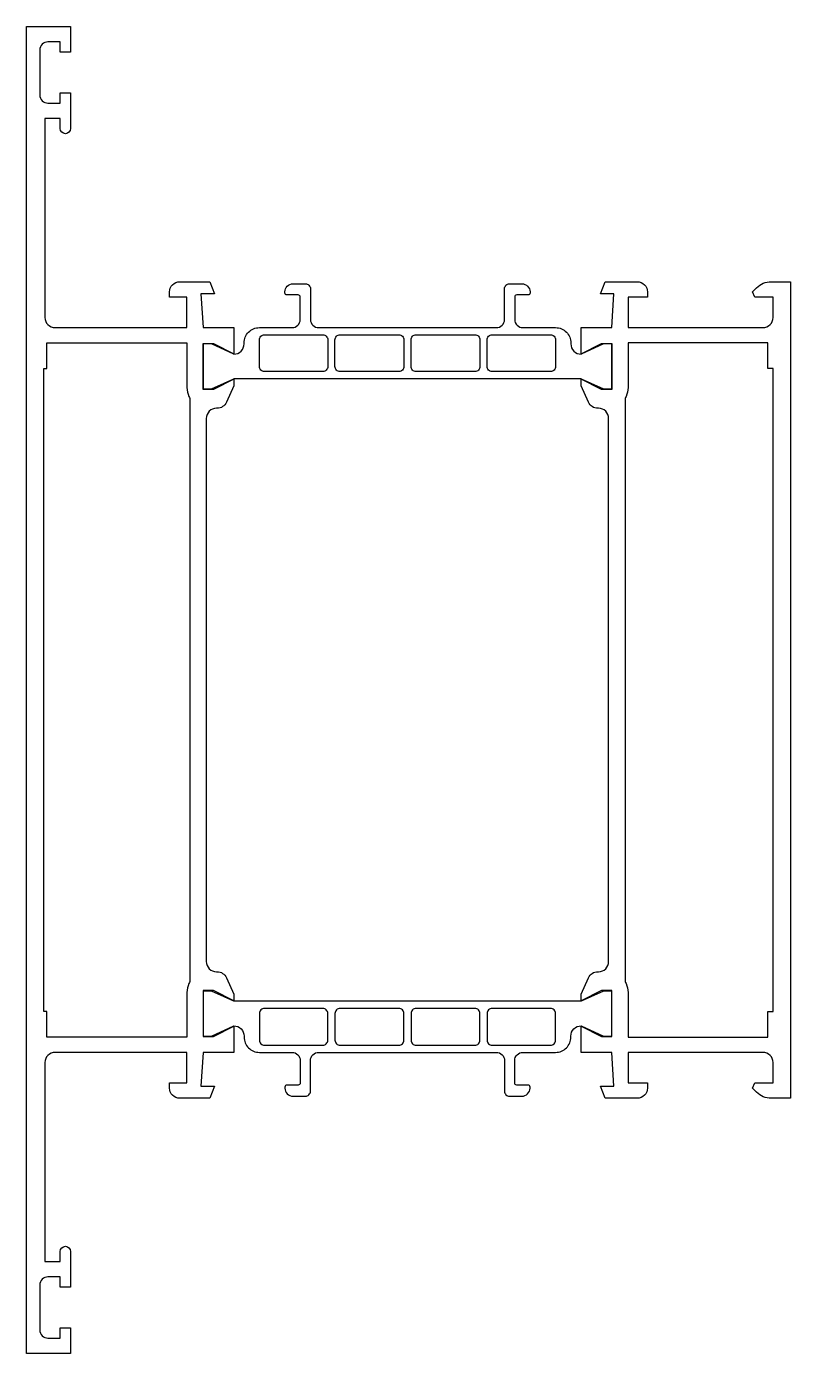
# Model space of a CAD drawing. Header units: millimetres. Extents: x 0 to 75, y -65 to 65.
import ezdxf

# ---------------------------------------------------------------- set-up
doc = ezdxf.new("R2010")
doc.units = ezdxf.units.MM

msp = doc.modelspace()

# ---------------------------------------------------------------- linework, layer by layer
for points in [[(20.5, 29.8), (19.77, 28.19, -0.294108), (18.86, 27.6), (18.8, 27.6, 0.414214), (17.8, 26.6), (17.8, -26.6, 0.414214), (18.8, -27.6), (18.86, -27.6, -0.294108), (19.77, -28.19), (20.5, -29.8), (20.5, -30.5), (18.3, -29.5), (17.5, -29.5), (17.5, -33.9), (18.3, -33.9), (20.5, -32.9), (20.5, -35.5), (17.5, -35.5), (17.28, -38.8), (18.59, -38.8), (18.15, -40), (15.2, -40, -0.414214), (14.2, -39), (14.2, -38.5), (15.9, -38.5), (15.9, -35.5), (3, -35.5, 0.414214), (2, -36.5), (2, -56), (3.5, -56), (3.5, -55, -1), (4.5, -55), (4.5, -58.5), (3.5, -58.5), (3.5, -57.5), (2.3, -57.5, 0.414214), (1.5, -58.3), (1.5, -62.7, 0.414214), (2.3, -63.5), (3.5, -63.5), (3.5, -62.5), (4.5, -62.5), (4.5, -65), (0.2, -65), (0.2, 65), (4.5, 65), (4.5, 62.5), (3.5, 62.5), (3.5, 63.5), (2.3, 63.5, 0.414214), (1.5, 62.7), (1.5, 58.3, 0.414214), (2.3, 57.5), (3.5, 57.5), (3.5, 58.5), (4.5, 58.5), (4.5, 55, -1), (3.5, 55), (3.5, 56), (2, 56), (2, 36.5, 0.414214), (3, 35.5), (15.9, 35.5), (15.9, 38.5), (14.2, 38.5), (14.2, 39, -0.414214), (15.2, 40), (18.15, 40), (18.59, 38.8), (17.28, 38.8), (17.5, 35.5), (20.5, 35.5), (20.5, 32.9), (18.3, 33.9), (17.5, 33.9), (17.5, 29.5), (18.3, 29.5), (20.5, 30.5), (20.5, 29.8)], [(54.5, 32.9), (54.5, 32.95), (56.5, 33.95), (57.5, 33.95), (57.5, 29.45), (56.5, 29.45), (54.5, 30.45), (54.5, 30.5), (20.5, 30.5), (20.5, 30.45), (18.5, 29.45), (17.5, 29.45), (17.5, 33.95), (18.5, 33.95), (20.5, 32.95), (20.5, 32.9, 0.414214), (21.5, 33.9), (21.5, 34, -0.414214), (23, 35.5), (26.2, 35.5, 0.414214), (27, 36.3), (27, 38.5, 0.414214), (26.8, 38.7), (25.7, 38.7, -0.414214), (25.5, 38.9), (25.5, 39, -0.414214), (26.3, 39.8), (27.5, 39.8, -0.414214), (28, 39.3), (28, 36.3, 0.414214), (28.8, 35.5), (46.2, 35.5, 0.414214), (47, 36.3), (47, 39.3, -0.414214), (47.5, 39.8), (48.7, 39.8, -0.414214), (49.5, 39), (49.5, 38.9, -0.414214), (49.3, 38.7), (48.2, 38.7, 0.414214), (48, 38.5), (48, 36.3, 0.414214), (48.8, 35.5), (52, 35.5, -0.414214), (53.5, 34), (53.5, 33.9, 0.414214), (54.5, 32.9)], [(54.5, 29.8), (54.5, 30.5), (56.7, 29.5), (57.5, 29.5), (57.5, 33.9), (56.7, 33.9), (54.5, 32.9), (54.5, 35.5), (57.5, 35.5), (57.72, 38.8), (56.41, 38.8), (56.85, 40), (60, 40, -0.414214), (61, 39), (61, 38.5), (59.1, 38.5), (59.1, 35.5), (72.3, 35.5, 0.414214), (73.3, 36.5), (73.3, 38.5), (71.5, 38.5), (71.29, 39.01), (71.69, 39.41, -0.198912), (73.1, 40), (75, 40), (75, -40), (73.1, -40, -0.198912), (71.69, -39.41), (71.29, -39.01), (71.5, -38.5), (73.3, -38.5), (73.3, -36.5, 0.414214), (72.3, -35.5), (59.1, -35.5), (59.1, -38.5), (61, -38.5), (61, -39, -0.414214), (60, -40), (56.85, -40), (56.41, -38.8), (57.72, -38.8), (57.5, -35.5), (54.5, -35.5), (54.5, -32.9), (56.7, -33.9), (57.5, -33.9), (57.5, -29.5), (56.7, -29.5), (54.5, -30.5), (54.5, -29.8), (55.23, -28.19, -0.294108), (56.14, -27.6), (56.2, -27.6, 0.414214), (57.2, -26.6), (57.2, 26.6, 0.414214), (56.2, 27.6), (56.14, 27.6, -0.294108), (55.23, 28.19), (54.5, 29.8)], [(1.9, -31.5), (1.9, 31.5), (2.2, 31.5), (2.2, 34), (15.9, 34), (15.9, 29.65, 0.112281), (16.1, 28.76, -0.112281), (16.2, 28.33), (16.2, -28.33, -0.112281), (16.1, -28.76, 0.112281), (15.9, -29.65), (15.9, -34), (2.2, -34), (2.2, -31.5), (1.9, -31.5)], [(23, 31.7), (23, 34.3, -0.414214), (23.5, 34.8), (29.2, 34.8, -0.414214), (29.7, 34.3), (29.7, 31.7, -0.414214), (29.2, 31.2), (23.5, 31.2, -0.414214), (23, 31.7)], [(30.4, 31.7), (30.4, 34.3, -0.414214), (30.9, 34.8), (36.65, 34.8, -0.414214), (37.15, 34.3), (37.15, 31.7, -0.414214), (36.65, 31.2), (30.9, 31.2, -0.414214), (30.4, 31.7)], [(44.6, 31.7, -0.414214), (44.1, 31.2), (38.35, 31.2, -0.414214), (37.85, 31.7), (37.85, 34.3, -0.414214), (38.35, 34.8), (44.1, 34.8, -0.414214), (44.6, 34.3), (44.6, 31.7)], [(45.3, 31.7), (45.3, 34.3, -0.414214), (45.8, 34.8), (51.5, 34.8, -0.414214), (52, 34.3), (52, 31.7, -0.414214), (51.5, 31.2), (45.8, 31.2, -0.414214), (45.3, 31.7)], [(72.8, 31.5), (72.8, 34), (59.1, 34), (59.1, 29.65, -0.112281), (58.9, 28.76, 0.112281), (58.8, 28.33), (58.8, -28.33, 0.112281), (58.9, -28.76, -0.112281), (59.1, -29.65), (59.1, -34), (72.8, -34), (72.8, -31.5), (73.3, -31.5), (73.3, 31.5), (72.8, 31.5)], [(54.5, -32.9), (54.5, -32.95), (56.5, -33.95), (57.5, -33.95), (57.5, -29.45), (56.5, -29.45), (54.5, -30.45), (54.5, -30.5), (20.5, -30.5), (20.5, -30.45), (18.5, -29.45), (17.5, -29.45), (17.5, -33.95), (18.5, -33.95), (20.5, -32.95), (20.5, -32.9, -0.414214), (21.5, -33.9), (21.5, -34, 0.414214), (23, -35.5), (26.2, -35.5, -0.414214), (27, -36.3), (27, -38.5, -0.414214), (26.8, -38.7), (25.7, -38.7, 0.414214), (25.5, -38.9), (25.5, -39, 0.414214), (26.3, -39.8), (27.5, -39.8, 0.414214), (28, -39.3), (28, -36.3, -0.414214), (28.8, -35.5), (46.2, -35.5, -0.414214), (47, -36.3), (47, -39.3, 0.414214), (47.5, -39.8), (48.7, -39.8, 0.414214), (49.5, -39), (49.5, -38.9, 0.414214), (49.3, -38.7), (48.2, -38.7, -0.414214), (48, -38.5), (48, -36.3, -0.414214), (48.8, -35.5), (52, -35.5, 0.414214), (53.5, -34), (53.5, -33.9, -0.414214), (54.5, -32.9)], [(23, -31.7), (23, -34.3, 0.414214), (23.5, -34.8), (29.2, -34.8, 0.414214), (29.7, -34.3), (29.7, -31.7, 0.414214), (29.2, -31.2), (23.5, -31.2, 0.414214), (23, -31.7)], [(30.4, -31.7), (30.4, -34.3, 0.414214), (30.9, -34.8), (36.65, -34.8, 0.414214), (37.15, -34.3), (37.15, -31.7, 0.414214), (36.65, -31.2), (30.9, -31.2, 0.414214), (30.4, -31.7)], [(44.6, -31.7, 0.414214), (44.1, -31.2), (38.35, -31.2, 0.414214), (37.85, -31.7), (37.85, -34.3, 0.414214), (38.35, -34.8), (44.1, -34.8, 0.414214), (44.6, -34.3), (44.6, -31.7)], [(45.3, -31.7), (45.3, -34.3, 0.414214), (45.8, -34.8), (51.5, -34.8, 0.414214), (52, -34.3), (52, -31.7, 0.414214), (51.5, -31.2), (45.8, -31.2, 0.414214), (45.3, -31.7)]]:
    msp.add_lwpolyline(points, format="xyb", close=True)

doc.saveas('drawing.dxf')
